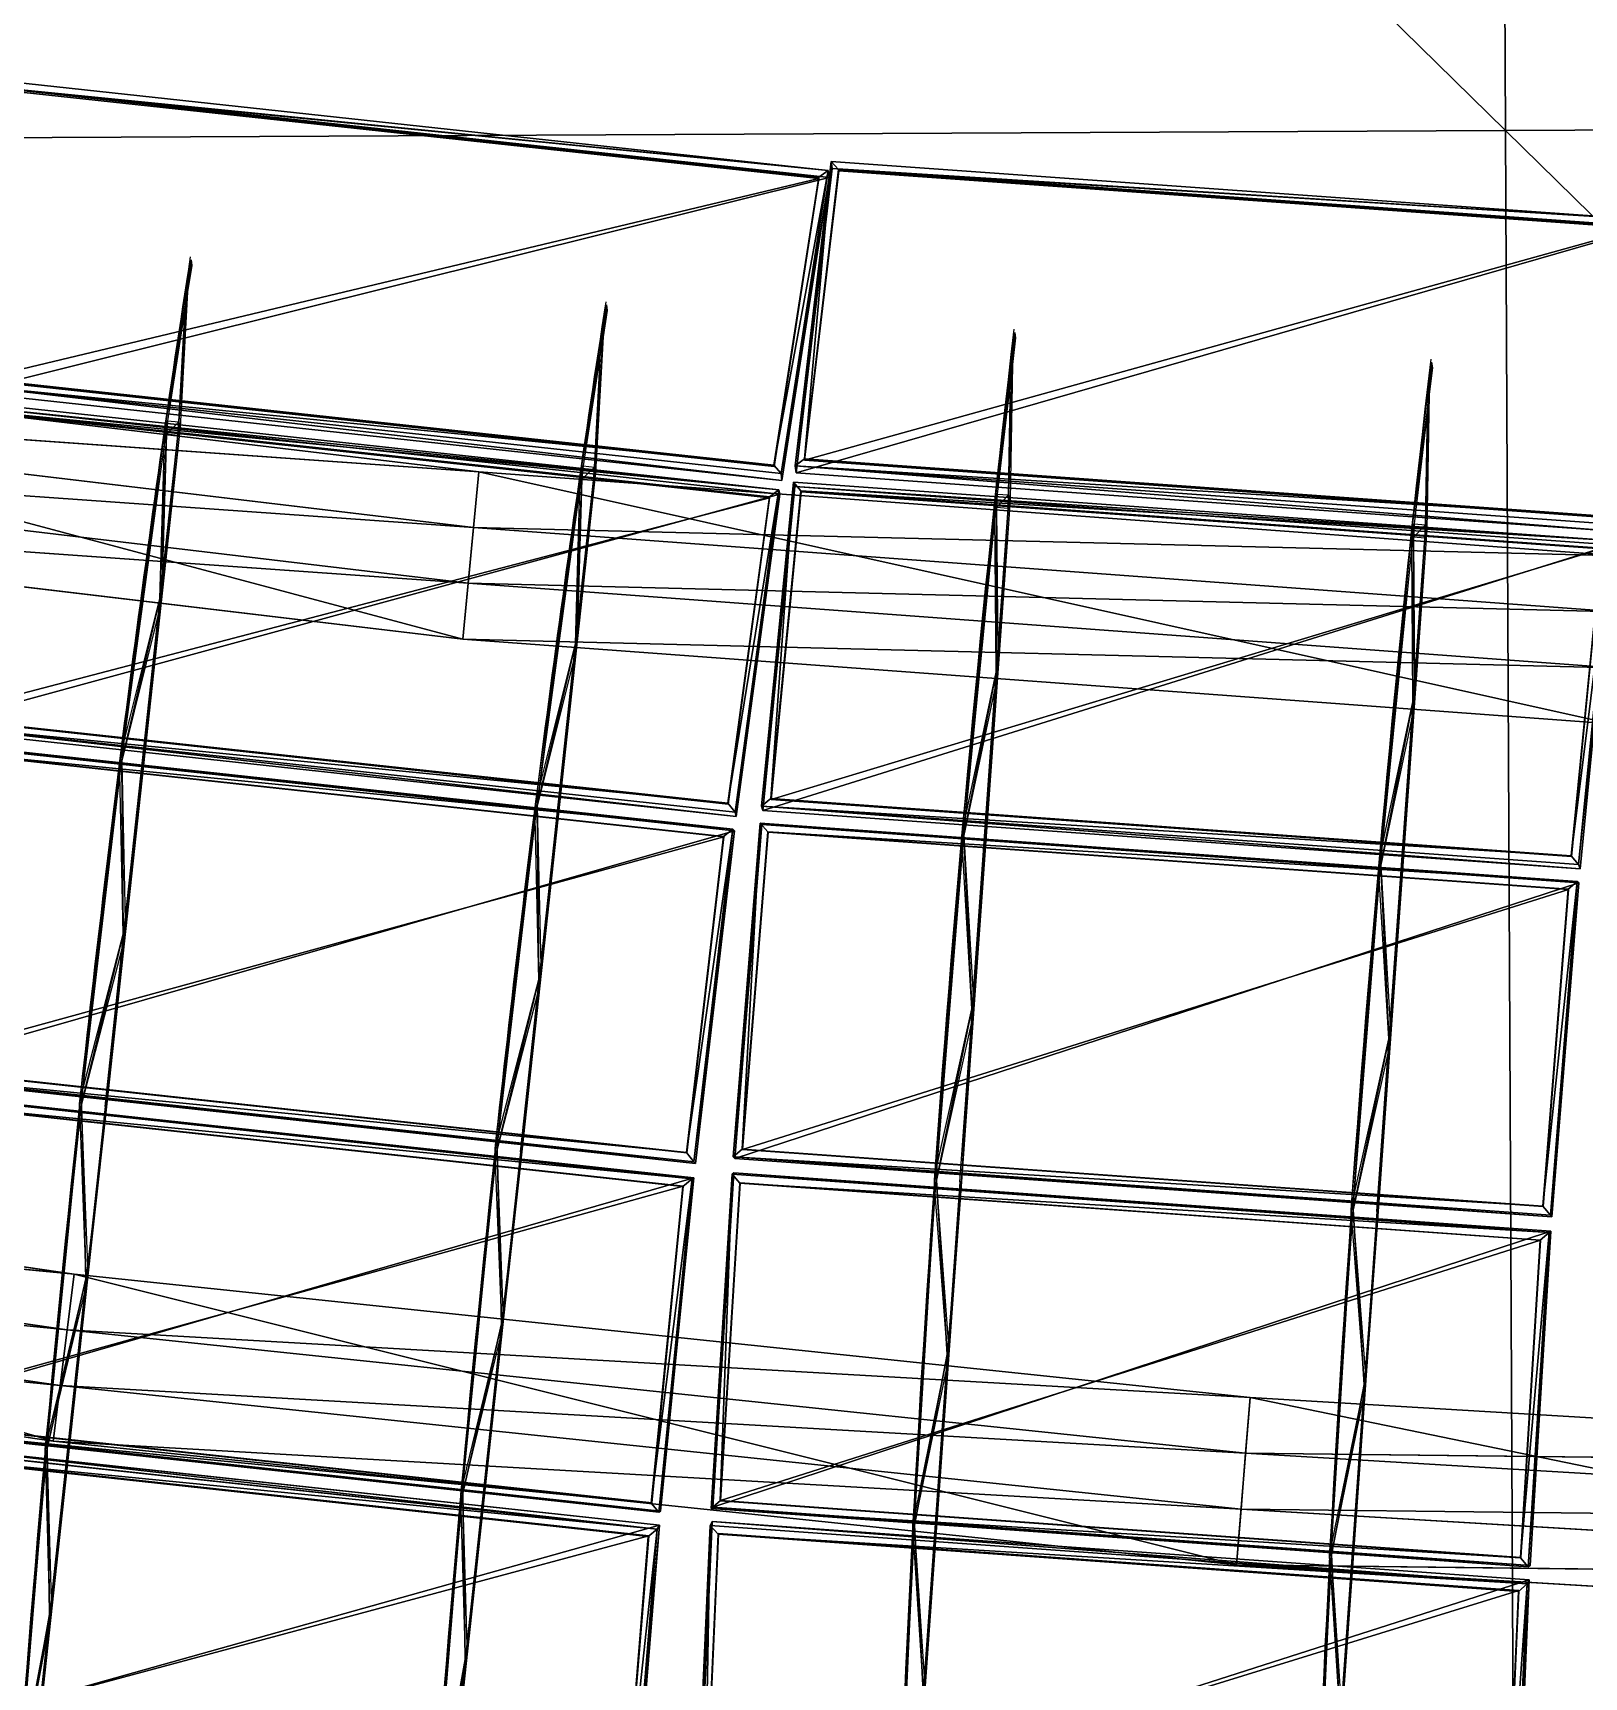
# Model space of a CAD drawing. Extents: x -372 to 678, y -263 to 741.
# Drawn here: x 139.957 to 144.572, y 20.966 to 25.858 of the extents above; entities that cross this region are included whole.
import ezdxf

# ---------------------------------------------------------------- set-up
doc = ezdxf.new("R2010")
doc.units = 0
doc.header["$LTSCALE"] = 0.0254
doc.layers.get('0').update_dxf_attribs({"linetype": 'CONTINUOUS'})
doc.layers.add('LOCATION_SNAPSHOT', color=144, linetype='CONTINUOUS')
doc.layers.add('LOCATION_TERRAIN', color=36, linetype='CONTINUOUS')

# ---------------------------------------------------------------- blocks, each defined once
blk = doc.blocks.new('LOCATION_SNAPSHOT')
at = {"color": 8}
mesh = blk.add_polyface(dxfattribs=at)
corners = [(-369.3084, -262.9446), (369.3059, 262.9472), (-371.8207, 259.3767), (371.8242, -259.3771)]
mesh.append_faces([[corners[k] for k in face] for face in [(0, 1, 2), (1, 0, 3)]], dxfattribs={"vtx0": -1, "color": 8})
blk = doc.blocks.new('LOCATION_TERRAIN')
at = {"color": 8}
mesh = blk.add_polyface(dxfattribs=at)
corners = [(156.8992, 25.6284, 5.8664), (156.8393, 38.0646, 5.3494), (144.2778, 38.0041, 5.0561)]
mesh.append_faces([[corners[k] for k in face] for face in [(0, 1, 2)]], dxfattribs={"color": 8})
mesh = blk.add_polyface(dxfattribs=at)
corners = [(144.3377, 25.5678, 5.3927), (144.2778, 38.0041, 5.0561), (131.7163, 37.9436, 4.7628)]
mesh.append_faces([[corners[k] for k in face] for face in [(0, 1, 2)]], dxfattribs={"color": 8})
mesh = blk.add_polyface(dxfattribs=at)
corners = [(156.8992, 25.6284, 5.8664), (144.2778, 38.0041, 5.0561), (144.3377, 25.5678, 5.3927)]
mesh.append_faces([[corners[k] for k in face] for face in [(0, 1, 2)]], dxfattribs={"color": 8})
mesh = blk.add_polyface(dxfattribs=at)
corners = [(144.3377, 25.5678, 5.3927), (131.7163, 37.9436, 4.7628), (131.7762, 25.5073, 4.919)]
mesh.append_faces([[corners[k] for k in face] for face in [(0, 1, 2)]], dxfattribs={"color": 8})
mesh = blk.add_polyface(dxfattribs=at)
corners = [(156.9592, 13.1921, 6.0203), (156.8992, 25.6284, 5.8664), (144.3377, 25.5678, 5.3927)]
mesh.append_faces([[corners[k] for k in face] for face in [(0, 1, 2)]], dxfattribs={"color": 8})
mesh = blk.add_polyface(dxfattribs=at)
corners = [(144.3976, 13.1316, 5.3296), (144.3377, 25.5678, 5.3927), (131.7762, 25.5073, 4.919)]
mesh.append_faces([[corners[k] for k in face] for face in [(0, 1, 2)]], dxfattribs={"color": 8})
mesh = blk.add_polyface(dxfattribs=at)
corners = [(156.9592, 13.1921, 6.0203), (144.3377, 25.5678, 5.3927), (144.3976, 13.1316, 5.3296)]
mesh.append_faces([[corners[k] for k in face] for face in [(0, 1, 2)]], dxfattribs={"color": 8})
mesh = blk.add_polyface(dxfattribs=at)
corners = [(144.3976, 13.1316, 5.3296), (131.7762, 25.5073, 4.919), (131.8361, 13.071, 4.6389)]
mesh.append_faces([[corners[k] for k in face] for face in [(0, 1, 2)]], dxfattribs={"color": 8})
blk = doc.blocks.new('GROUP_53')
at = {"color": 0}
for p, q in [((64.5668, 49.7143, -5.0616), (61.1502, 49.9697, -4.7085)), ((64.5184, 49.2165, -4.5616), (61.1502, 49.9697, -4.2085)), ((64.5668, 49.7143, -4.5616), (61.1502, 49.9697, -4.2085)), ((64.5184, 49.2165, -4.5616), (61.1502, 49.9697, -4.2085)), ((64.5668, 49.7143, -4.5616), (61.1502, 49.9697, -4.2085)), ((64.5668, 49.7143, -5.0616), (61.1502, 49.9697, -4.7085)), ((64.5668, 49.7143, -5.0616), (61.1419, 49.8032, -4.7085)), ((64.5507, 49.5483, -5.0616), (61.1419, 49.8032, -4.7085)), ((64.5668, 49.7143, -5.0616), (61.1419, 49.8032, -4.7085)), ((64.5507, 49.5483, -5.0616), (61.1419, 49.8032, -4.7085)), ((64.5507, 49.5483, -4.8116), (61.1419, 49.8032, -4.4585)), ((64.5507, 49.5483, -4.8116), (61.1419, 49.8032, -4.4585)), ((64.5184, 49.2165, -4.5616), (64.5668, 49.7143, -4.5616)), ((64.5184, 49.2165, -4.5616), (64.5668, 49.7143, -4.5616)), ((64.5668, 49.7143, -5.0616), (64.5507, 49.5483, -5.0616)), ((64.5668, 49.7143, -5.0616), (64.5507, 49.5483, -5.0616)), ((64.5668, 49.7143, -4.5616), (64.5668, 49.7143, -5.0616)), ((68.0373, 49.298, -5.4211), (64.5668, 49.7143, -5.0616)), ((67.9677, 48.8027, -4.9211), (64.5668, 49.7143, -4.5616)), ((68.0373, 49.298, -4.9211), (64.5668, 49.7143, -4.5616)), ((67.9677, 48.8027, -4.9211), (64.5668, 49.7143, -4.5616)), ((68.0373, 49.298, -4.9211), (64.5668, 49.7143, -4.5616)), ((68.0373, 49.298, -5.4211), (64.5668, 49.7143, -5.0616)), ((64.5668, 49.7143, -4.5616), (64.5668, 49.7143, -5.0616)), ((64.5507, 49.5483, -4.8116), (61.1335, 49.6367, -4.4585)), ((64.5345, 49.3824, -4.8116), (61.1335, 49.6367, -4.4585)), ((64.5507, 49.5483, -4.8116), (61.1335, 49.6367, -4.4585)), ((64.5345, 49.3824, -4.8116), (61.1335, 49.6367, -4.4585)), ((64.5345, 49.3824, -5.0616), (61.1335, 49.6367, -4.7085)), ((64.5345, 49.3824, -5.0616), (61.1335, 49.6367, -4.7085)), ((64.5507, 49.5483, -4.8116), (64.5345, 49.3824, -4.8116)), ((64.5507, 49.5483, -4.8116), (64.5345, 49.3824, -4.8116)), ((64.5507, 49.5483, -5.0616), (64.5507, 49.5483, -4.8116)), ((68.0373, 49.298, -5.4211), (64.5507, 49.5483, -5.0616)), ((68.0141, 49.1329, -5.4211), (64.5507, 49.5483, -5.0616)), ((68.0373, 49.298, -5.4211), (64.5507, 49.5483, -5.0616)), ((68.0141, 49.1329, -5.4211), (64.5507, 49.5483, -5.0616)), ((68.0141, 49.1329, -5.1711), (64.5507, 49.5483, -4.8116)), ((64.5507, 49.5483, -5.0616), (64.5507, 49.5483, -4.8116)), ((68.0141, 49.1329, -5.1711), (64.5507, 49.5483, -4.8116)), ((64.5345, 49.3824, -5.0616), (61.1252, 49.4702, -4.7085)), ((64.5184, 49.2165, -5.0616), (61.1252, 49.4702, -4.7085)), ((64.5345, 49.3824, -5.0616), (61.1252, 49.4702, -4.7085)), ((64.5184, 49.2165, -5.0616), (61.1252, 49.4702, -4.7085)), ((64.5184, 49.2165, -4.5616), (61.1252, 49.4702, -4.2085)), ((64.5184, 49.2165, -4.5616), (61.1252, 49.4702, -4.2085)), ((64.5345, 49.3824, -5.0616), (64.5184, 49.2165, -5.0616)), ((64.5345, 49.3824, -5.0616), (64.5184, 49.2165, -5.0616)), ((64.5345, 49.3824, -4.8116), (64.5345, 49.3824, -5.0616)), ((68.0141, 49.1329, -5.1711), (64.5345, 49.3824, -4.8116)), ((67.9909, 48.9678, -5.1711), (64.5345, 49.3824, -4.8116)), ((68.0141, 49.1329, -5.1711), (64.5345, 49.3824, -4.8116)), ((67.9909, 48.9678, -5.1711), (64.5345, 49.3824, -4.8116)), ((67.9909, 48.9678, -5.4211), (64.5345, 49.3824, -5.0616)), ((64.5345, 49.3824, -4.8116), (64.5345, 49.3824, -5.0616)), ((67.9909, 48.9678, -5.4211), (64.5345, 49.3824, -5.0616)), ((64.5184, 49.2165, -5.0616), (64.5184, 49.2165, -4.5616)), ((67.9909, 48.9678, -5.4211), (64.5184, 49.2165, -5.0616)), ((67.9677, 48.8027, -5.4211), (64.5184, 49.2165, -5.0616)), ((67.9909, 48.9678, -5.4211), (64.5184, 49.2165, -5.0616)), ((67.9677, 48.8027, -5.4211), (64.5184, 49.2165, -5.0616)), ((67.9677, 48.8027, -4.9211), (64.5184, 49.2165, -4.5616)), ((64.5184, 49.2165, -5.0616), (64.5184, 49.2165, -4.5616)), ((67.9677, 48.8027, -4.9211), (64.5184, 49.2165, -4.5616))]:
    blk.add_line(p, q, dxfattribs=at)
mesh = blk.add_polyface(dxfattribs=at)
corners = [(64.5184, 49.2165, -4.5616), (61.1502, 49.9697, -4.2085), (61.1252, 49.4702, -4.2085)]
mesh.append_faces([[corners[k] for k in face] for face in [(0, 1, 2)]], dxfattribs={"color": 0})
mesh = blk.add_polyface(dxfattribs=at)
corners = [(64.5668, 49.7143, -5.0616), (61.1419, 49.8032, -4.7085), (61.1502, 49.9697, -4.7085)]
mesh.append_faces([[corners[k] for k in face] for face in [(0, 1, 2)]], dxfattribs={"color": 0})
mesh = blk.add_polyface(dxfattribs=at)
corners = [(64.5668, 49.7143, -4.5616), (61.1502, 49.9697, -4.2085), (64.5184, 49.2165, -4.5616)]
mesh.append_faces([[corners[k] for k in face] for face in [(0, 1, 2)]], dxfattribs={"color": 0})
mesh = blk.add_polyface(dxfattribs=at)
corners = [(61.1502, 49.9697, -4.7085), (64.5668, 49.7143, -4.5616), (64.5668, 49.7143, -5.0616), (61.1502, 49.9697, -4.2085)]
mesh.append_faces([[corners[k] for k in face] for face in [(0, 1, 2), (1, 0, 3)]], dxfattribs={"vtx0": -1, "color": 0})
mesh = blk.add_polyface(dxfattribs=at)
corners = [(64.5507, 49.5483, -4.8116), (61.1335, 49.6367, -4.4585), (61.1419, 49.8032, -4.4585)]
mesh.append_faces([[corners[k] for k in face] for face in [(0, 1, 2)]], dxfattribs={"color": 0})
mesh = blk.add_polyface(dxfattribs=at)
corners = [(64.5668, 49.7143, -5.0616), (64.5507, 49.5483, -5.0616), (61.1419, 49.8032, -4.7085)]
mesh.append_faces([[corners[k] for k in face] for face in [(0, 1, 2)]], dxfattribs={"color": 0})
mesh = blk.add_polyface(dxfattribs=at)
corners = [(64.5507, 49.5483, -4.8116), (61.1419, 49.8032, -4.7085), (64.5507, 49.5483, -5.0616), (61.1419, 49.8032, -4.4585)]
mesh.append_faces([[corners[k] for k in face] for face in [(0, 1, 2), (1, 0, 3)]], dxfattribs={"vtx0": -1, "color": 0})
mesh = blk.add_polyface(dxfattribs=at)
corners = [(67.9677, 48.8027, -4.9211), (64.5668, 49.7143, -4.5616), (64.5184, 49.2165, -4.5616)]
mesh.append_faces([[corners[k] for k in face] for face in [(0, 1, 2)]], dxfattribs={"color": 0})
mesh = blk.add_polyface(dxfattribs=at)
corners = [(68.0373, 49.298, -5.4211), (64.5507, 49.5483, -5.0616), (64.5668, 49.7143, -5.0616)]
mesh.append_faces([[corners[k] for k in face] for face in [(0, 1, 2)]], dxfattribs={"color": 0})
mesh = blk.add_polyface(dxfattribs=at)
corners = [(68.0373, 49.298, -4.9211), (64.5668, 49.7143, -4.5616), (67.9677, 48.8027, -4.9211)]
mesh.append_faces([[corners[k] for k in face] for face in [(0, 1, 2)]], dxfattribs={"color": 0})
mesh = blk.add_polyface(dxfattribs=at)
corners = [(64.5668, 49.7143, -5.0616), (68.0373, 49.298, -4.9211), (68.0373, 49.298, -5.4211), (64.5668, 49.7143, -4.5616)]
mesh.append_faces([[corners[k] for k in face] for face in [(0, 1, 2), (1, 0, 3)]], dxfattribs={"vtx0": -1, "color": 0})
mesh = blk.add_polyface(dxfattribs=at)
corners = [(64.5345, 49.3824, -5.0616), (61.1252, 49.4702, -4.7085), (61.1335, 49.6367, -4.7085)]
mesh.append_faces([[corners[k] for k in face] for face in [(0, 1, 2)]], dxfattribs={"color": 0})
mesh = blk.add_polyface(dxfattribs=at)
corners = [(64.5507, 49.5483, -4.8116), (64.5345, 49.3824, -4.8116), (61.1335, 49.6367, -4.4585)]
mesh.append_faces([[corners[k] for k in face] for face in [(0, 1, 2)]], dxfattribs={"color": 0})
mesh = blk.add_polyface(dxfattribs=at)
corners = [(61.1335, 49.6367, -4.7085), (64.5345, 49.3824, -4.8116), (64.5345, 49.3824, -5.0616), (61.1335, 49.6367, -4.4585)]
mesh.append_faces([[corners[k] for k in face] for face in [(0, 1, 2), (1, 0, 3)]], dxfattribs={"vtx0": -1, "color": 0})
mesh = blk.add_polyface(dxfattribs=at)
corners = [(68.0141, 49.1329, -5.1711), (64.5345, 49.3824, -4.8116), (64.5507, 49.5483, -4.8116)]
mesh.append_faces([[corners[k] for k in face] for face in [(0, 1, 2)]], dxfattribs={"color": 0})
mesh = blk.add_polyface(dxfattribs=at)
corners = [(68.0373, 49.298, -5.4211), (68.0141, 49.1329, -5.4211), (64.5507, 49.5483, -5.0616)]
mesh.append_faces([[corners[k] for k in face] for face in [(0, 1, 2)]], dxfattribs={"color": 0})
mesh = blk.add_polyface(dxfattribs=at)
corners = [(68.0141, 49.1329, -5.1711), (64.5507, 49.5483, -5.0616), (68.0141, 49.1329, -5.4211), (64.5507, 49.5483, -4.8116)]
mesh.append_faces([[corners[k] for k in face] for face in [(0, 1, 2), (1, 0, 3)]], dxfattribs={"vtx0": -1, "color": 0})
mesh = blk.add_polyface(dxfattribs=at)
corners = [(64.5345, 49.3824, -5.0616), (64.5184, 49.2165, -5.0616), (61.1252, 49.4702, -4.7085)]
mesh.append_faces([[corners[k] for k in face] for face in [(0, 1, 2)]], dxfattribs={"color": 0})
mesh = blk.add_polyface(dxfattribs=at)
corners = [(64.5184, 49.2165, -4.5616), (61.1252, 49.4702, -4.7085), (64.5184, 49.2165, -5.0616), (61.1252, 49.4702, -4.2085)]
mesh.append_faces([[corners[k] for k in face] for face in [(0, 1, 2), (1, 0, 3)]], dxfattribs={"vtx0": -1, "color": 0})
mesh = blk.add_polyface(dxfattribs=at)
corners = [(67.9909, 48.9678, -5.4211), (64.5184, 49.2165, -5.0616), (64.5345, 49.3824, -5.0616)]
mesh.append_faces([[corners[k] for k in face] for face in [(0, 1, 2)]], dxfattribs={"color": 0})
mesh = blk.add_polyface(dxfattribs=at)
corners = [(68.0141, 49.1329, -5.1711), (67.9909, 48.9678, -5.1711), (64.5345, 49.3824, -4.8116)]
mesh.append_faces([[corners[k] for k in face] for face in [(0, 1, 2)]], dxfattribs={"color": 0})
mesh = blk.add_polyface(dxfattribs=at)
corners = [(64.5345, 49.3824, -5.0616), (67.9909, 48.9678, -5.1711), (67.9909, 48.9678, -5.4211), (64.5345, 49.3824, -4.8116)]
mesh.append_faces([[corners[k] for k in face] for face in [(0, 1, 2), (1, 0, 3)]], dxfattribs={"vtx0": -1, "color": 0})
mesh = blk.add_polyface(dxfattribs=at)
corners = [(67.9909, 48.9678, -5.4211), (67.9677, 48.8027, -5.4211), (64.5184, 49.2165, -5.0616)]
mesh.append_faces([[corners[k] for k in face] for face in [(0, 1, 2)]], dxfattribs={"color": 0})
mesh = blk.add_polyface(dxfattribs=at)
corners = [(67.9677, 48.8027, -4.9211), (64.5184, 49.2165, -5.0616), (67.9677, 48.8027, -5.4211), (64.5184, 49.2165, -4.5616)]
mesh.append_faces([[corners[k] for k in face] for face in [(0, 1, 2), (1, 0, 3)]], dxfattribs={"vtx0": -1, "color": 0})
blk = doc.blocks.new('GROUP217_1')
at = {"color": 9}
blk.add_blockref('GROUP_53', (0, 0), dxfattribs=at)
blk = doc.blocks.new('GROUP216_2')
at = {"color": 0}
blk.add_blockref('GROUP217_1', (0, 0), dxfattribs=at)
blk = doc.blocks.new('GROUP_54')
at = {"color": 0}
for p, q in [((65.9254, 50.5087, -5.0616), (62.4623, 50.7489, -4.7085)), ((65.8796, 50.0107, -4.5616), (62.4623, 50.7489, -4.2085)), ((65.9254, 50.5087, -4.5616), (62.4623, 50.7489, -4.2085)), ((65.8796, 50.0107, -4.5616), (62.4623, 50.7489, -4.2085)), ((65.9254, 50.5087, -4.5616), (62.4623, 50.7489, -4.2085)), ((65.9254, 50.5087, -5.0616), (62.4623, 50.7489, -4.7085)), ((65.9254, 50.5087, -5.0616), (62.4548, 50.5824, -4.7085)), ((65.9101, 50.3427, -5.0616), (62.4548, 50.5824, -4.7085)), ((65.9254, 50.5087, -5.0616), (62.4548, 50.5824, -4.7085)), ((65.9101, 50.3427, -5.0616), (62.4548, 50.5824, -4.7085)), ((65.9101, 50.3427, -4.8116), (62.4548, 50.5824, -4.4585)), ((65.9101, 50.3427, -4.8116), (62.4548, 50.5824, -4.4585)), ((65.8796, 50.0107, -4.5616), (65.9254, 50.5087, -4.5616)), ((65.8796, 50.0107, -4.5616), (65.9254, 50.5087, -4.5616)), ((65.9254, 50.5087, -5.0616), (65.9101, 50.3427, -5.0616)), ((65.9254, 50.5087, -5.0616), (65.9101, 50.3427, -5.0616)), ((65.9254, 50.5087, -4.5616), (65.9254, 50.5087, -5.0616)), ((69.4417, 50.1057, -5.4211), (65.9254, 50.5087, -5.0616)), ((69.3746, 49.6101, -4.9211), (65.9254, 50.5087, -4.5616)), ((69.4417, 50.1057, -4.9211), (65.9254, 50.5087, -4.5616)), ((69.3746, 49.6101, -4.9211), (65.9254, 50.5087, -4.5616)), ((69.4417, 50.1057, -4.9211), (65.9254, 50.5087, -4.5616)), ((69.4417, 50.1057, -5.4211), (65.9254, 50.5087, -5.0616)), ((65.9254, 50.5087, -4.5616), (65.9254, 50.5087, -5.0616)), ((65.8949, 50.1767, -5.0616), (62.4474, 50.4158, -4.7085)), ((65.9101, 50.3427, -4.8116), (62.4474, 50.4158, -4.4585)), ((65.8949, 50.1767, -4.8116), (62.4474, 50.4158, -4.4585)), ((65.9101, 50.3427, -4.8116), (62.4474, 50.4158, -4.4585)), ((65.8949, 50.1767, -4.8116), (62.4474, 50.4158, -4.4585)), ((65.8949, 50.1767, -5.0616), (62.4474, 50.4158, -4.7085)), ((65.9101, 50.3427, -4.8116), (65.8949, 50.1767, -4.8116)), ((65.9101, 50.3427, -4.8116), (65.8949, 50.1767, -4.8116)), ((65.9101, 50.3427, -5.0616), (65.9101, 50.3427, -4.8116)), ((69.4417, 50.1057, -5.4211), (65.9101, 50.3427, -5.0616)), ((69.4193, 49.9405, -5.4211), (65.9101, 50.3427, -5.0616)), ((69.4417, 50.1057, -5.4211), (65.9101, 50.3427, -5.0616)), ((69.4193, 49.9405, -5.4211), (65.9101, 50.3427, -5.0616)), ((69.4193, 49.9405, -5.1711), (65.9101, 50.3427, -4.8116)), ((65.9101, 50.3427, -5.0616), (65.9101, 50.3427, -4.8116)), ((69.4193, 49.9405, -5.1711), (65.9101, 50.3427, -4.8116)), ((65.8949, 50.1767, -5.0616), (62.4399, 50.2493, -4.7085)), ((65.8796, 50.0107, -5.0616), (62.4399, 50.2493, -4.7085)), ((65.8949, 50.1767, -5.0616), (62.4399, 50.2493, -4.7085)), ((65.8796, 50.0107, -5.0616), (62.4399, 50.2493, -4.7085)), ((65.8796, 50.0107, -4.5616), (62.4399, 50.2493, -4.2085)), ((65.8796, 50.0107, -4.5616), (62.4399, 50.2493, -4.2085)), ((65.8949, 50.1767, -5.0616), (65.8796, 50.0107, -5.0616)), ((65.8949, 50.1767, -5.0616), (65.8796, 50.0107, -5.0616)), ((65.8949, 50.1767, -4.8116), (65.8949, 50.1767, -5.0616)), ((69.4193, 49.9405, -5.1711), (65.8949, 50.1767, -4.8116)), ((69.397, 49.7753, -5.1711), (65.8949, 50.1767, -4.8116)), ((69.4193, 49.9405, -5.1711), (65.8949, 50.1767, -4.8116)), ((69.397, 49.7753, -5.1711), (65.8949, 50.1767, -4.8116)), ((69.397, 49.7753, -5.4211), (65.8949, 50.1767, -5.0616)), ((65.8949, 50.1767, -4.8116), (65.8949, 50.1767, -5.0616)), ((69.397, 49.7753, -5.4211), (65.8949, 50.1767, -5.0616)), ((69.3746, 49.6101, -4.9211), (69.4417, 50.1057, -4.9211)), ((69.3746, 49.6101, -4.9211), (69.4417, 50.1057, -4.9211)), ((69.4417, 50.1057, -5.4211), (69.4193, 49.9405, -5.4211)), ((69.4417, 50.1057, -5.4211), (69.4193, 49.9405, -5.4211)), ((69.4417, 50.1057, -4.9211), (69.4417, 50.1057, -5.4211)), ((73.0119, 49.5487, -5.786), (69.4417, 50.1057, -5.4211)), ((72.9258, 49.0561, -5.286), (69.4417, 50.1057, -4.9211)), ((73.0119, 49.5487, -5.286), (69.4417, 50.1057, -4.9211)), ((72.9258, 49.0561, -5.286), (69.4417, 50.1057, -4.9211)), ((73.0119, 49.5487, -5.286), (69.4417, 50.1057, -4.9211)), ((73.0119, 49.5487, -5.786), (69.4417, 50.1057, -5.4211)), ((69.4417, 50.1057, -4.9211), (69.4417, 50.1057, -5.4211)), ((65.8796, 50.0107, -5.0616), (65.8796, 50.0107, -4.5616)), ((69.397, 49.7753, -5.4211), (65.8796, 50.0107, -5.0616)), ((69.3746, 49.6101, -5.4211), (65.8796, 50.0107, -5.0616)), ((69.397, 49.7753, -5.4211), (65.8796, 50.0107, -5.0616)), ((69.3746, 49.6101, -5.4211), (65.8796, 50.0107, -5.0616)), ((69.3746, 49.6101, -4.9211), (65.8796, 50.0107, -4.5616)), ((65.8796, 50.0107, -5.0616), (65.8796, 50.0107, -4.5616)), ((69.3746, 49.6101, -4.9211), (65.8796, 50.0107, -4.5616)), ((69.4193, 49.9405, -5.1711), (69.397, 49.7753, -5.1711)), ((69.4193, 49.9405, -5.1711), (69.397, 49.7753, -5.1711)), ((69.4193, 49.9405, -5.4211), (69.4193, 49.9405, -5.1711)), ((73.0119, 49.5487, -5.786), (69.4193, 49.9405, -5.4211)), ((72.9832, 49.3845, -5.786), (69.4193, 49.9405, -5.4211)), ((73.0119, 49.5487, -5.786), (69.4193, 49.9405, -5.4211)), ((72.9832, 49.3845, -5.786), (69.4193, 49.9405, -5.4211)), ((72.9832, 49.3845, -5.536), (69.4193, 49.9405, -5.1711)), ((69.4193, 49.9405, -5.4211), (69.4193, 49.9405, -5.1711)), ((72.9832, 49.3845, -5.536), (69.4193, 49.9405, -5.1711)), ((69.397, 49.7753, -5.4211), (69.3746, 49.6101, -5.4211)), ((69.397, 49.7753, -5.4211), (69.3746, 49.6101, -5.4211)), ((69.397, 49.7753, -5.1711), (69.397, 49.7753, -5.4211)), ((72.9832, 49.3845, -5.536), (69.397, 49.7753, -5.1711)), ((72.9545, 49.2203, -5.536), (69.397, 49.7753, -5.1711)), ((72.9832, 49.3845, -5.536), (69.397, 49.7753, -5.1711)), ((72.9545, 49.2203, -5.536), (69.397, 49.7753, -5.1711)), ((72.9545, 49.2203, -5.786), (69.397, 49.7753, -5.4211)), ((69.397, 49.7753, -5.1711), (69.397, 49.7753, -5.4211)), ((72.9545, 49.2203, -5.786), (69.397, 49.7753, -5.4211)), ((69.3746, 49.6101, -5.4211), (69.3746, 49.6101, -4.9211)), ((72.9545, 49.2203, -5.786), (69.3746, 49.6101, -5.4211)), ((72.9258, 49.0561, -5.786), (69.3746, 49.6101, -5.4211)), ((72.9545, 49.2203, -5.786), (69.3746, 49.6101, -5.4211)), ((72.9258, 49.0561, -5.786), (69.3746, 49.6101, -5.4211)), ((72.9258, 49.0561, -5.286), (69.3746, 49.6101, -4.9211)), ((69.3746, 49.6101, -5.4211), (69.3746, 49.6101, -4.9211)), ((72.9258, 49.0561, -5.286), (69.3746, 49.6101, -4.9211))]:
    blk.add_line(p, q, dxfattribs=at)
mesh = blk.add_polyface(dxfattribs=at)
corners = [(65.8796, 50.0107, -4.5616), (62.4623, 50.7489, -4.2085), (62.4399, 50.2493, -4.2085)]
mesh.append_faces([[corners[k] for k in face] for face in [(0, 1, 2)]], dxfattribs={"color": 0})
mesh = blk.add_polyface(dxfattribs=at)
corners = [(65.9254, 50.5087, -5.0616), (62.4548, 50.5824, -4.7085), (62.4623, 50.7489, -4.7085)]
mesh.append_faces([[corners[k] for k in face] for face in [(0, 1, 2)]], dxfattribs={"color": 0})
mesh = blk.add_polyface(dxfattribs=at)
corners = [(65.9254, 50.5087, -4.5616), (62.4623, 50.7489, -4.2085), (65.8796, 50.0107, -4.5616)]
mesh.append_faces([[corners[k] for k in face] for face in [(0, 1, 2)]], dxfattribs={"color": 0})
mesh = blk.add_polyface(dxfattribs=at)
corners = [(62.4623, 50.7489, -4.7085), (65.9254, 50.5087, -4.5616), (65.9254, 50.5087, -5.0616), (62.4623, 50.7489, -4.2085)]
mesh.append_faces([[corners[k] for k in face] for face in [(0, 1, 2), (1, 0, 3)]], dxfattribs={"vtx0": -1, "color": 0})
mesh = blk.add_polyface(dxfattribs=at)
corners = [(65.9101, 50.3427, -4.8116), (62.4474, 50.4158, -4.4585), (62.4548, 50.5824, -4.4585)]
mesh.append_faces([[corners[k] for k in face] for face in [(0, 1, 2)]], dxfattribs={"color": 0})
mesh = blk.add_polyface(dxfattribs=at)
corners = [(65.9254, 50.5087, -5.0616), (65.9101, 50.3427, -5.0616), (62.4548, 50.5824, -4.7085)]
mesh.append_faces([[corners[k] for k in face] for face in [(0, 1, 2)]], dxfattribs={"color": 0})
mesh = blk.add_polyface(dxfattribs=at)
corners = [(65.9101, 50.3427, -4.8116), (62.4548, 50.5824, -4.7085), (65.9101, 50.3427, -5.0616), (62.4548, 50.5824, -4.4585)]
mesh.append_faces([[corners[k] for k in face] for face in [(0, 1, 2), (1, 0, 3)]], dxfattribs={"vtx0": -1, "color": 0})
mesh = blk.add_polyface(dxfattribs=at)
corners = [(69.3746, 49.6101, -4.9211), (65.9254, 50.5087, -4.5616), (65.8796, 50.0107, -4.5616)]
mesh.append_faces([[corners[k] for k in face] for face in [(0, 1, 2)]], dxfattribs={"color": 0})
mesh = blk.add_polyface(dxfattribs=at)
corners = [(69.4417, 50.1057, -5.4211), (65.9101, 50.3427, -5.0616), (65.9254, 50.5087, -5.0616)]
mesh.append_faces([[corners[k] for k in face] for face in [(0, 1, 2)]], dxfattribs={"color": 0})
mesh = blk.add_polyface(dxfattribs=at)
corners = [(69.4417, 50.1057, -4.9211), (65.9254, 50.5087, -4.5616), (69.3746, 49.6101, -4.9211)]
mesh.append_faces([[corners[k] for k in face] for face in [(0, 1, 2)]], dxfattribs={"color": 0})
mesh = blk.add_polyface(dxfattribs=at)
corners = [(65.9254, 50.5087, -5.0616), (69.4417, 50.1057, -4.9211), (69.4417, 50.1057, -5.4211), (65.9254, 50.5087, -4.5616)]
mesh.append_faces([[corners[k] for k in face] for face in [(0, 1, 2), (1, 0, 3)]], dxfattribs={"vtx0": -1, "color": 0})
mesh = blk.add_polyface(dxfattribs=at)
corners = [(62.4474, 50.4158, -4.7085), (62.4399, 50.2493, -4.7085), (59.0549, 50.3174, -4.3626), (65.8949, 50.1767, -5.0616)]
mesh.append_faces([[corners[k] for k in face] for face in [(0, 1, 2), (1, 0, 3)]], dxfattribs={"vtx0": -1, "color": 0})
mesh = blk.add_polyface(dxfattribs=at)
corners = [(65.9101, 50.3427, -4.8116), (65.8949, 50.1767, -4.8116), (62.4474, 50.4158, -4.4585)]
mesh.append_faces([[corners[k] for k in face] for face in [(0, 1, 2)]], dxfattribs={"color": 0})
mesh = blk.add_polyface(dxfattribs=at)
corners = [(62.4474, 50.4158, -4.7085), (65.8949, 50.1767, -4.8116), (65.8949, 50.1767, -5.0616), (62.4474, 50.4158, -4.4585)]
mesh.append_faces([[corners[k] for k in face] for face in [(0, 1, 2), (1, 0, 3)]], dxfattribs={"vtx0": -1, "color": 0})
mesh = blk.add_polyface(dxfattribs=at)
corners = [(69.4193, 49.9405, -5.1711), (65.8949, 50.1767, -4.8116), (65.9101, 50.3427, -4.8116)]
mesh.append_faces([[corners[k] for k in face] for face in [(0, 1, 2)]], dxfattribs={"color": 0})
mesh = blk.add_polyface(dxfattribs=at)
corners = [(69.4417, 50.1057, -5.4211), (69.4193, 49.9405, -5.4211), (65.9101, 50.3427, -5.0616)]
mesh.append_faces([[corners[k] for k in face] for face in [(0, 1, 2)]], dxfattribs={"color": 0})
mesh = blk.add_polyface(dxfattribs=at)
corners = [(69.4193, 49.9405, -5.1711), (65.9101, 50.3427, -5.0616), (69.4193, 49.9405, -5.4211), (65.9101, 50.3427, -4.8116)]
mesh.append_faces([[corners[k] for k in face] for face in [(0, 1, 2), (1, 0, 3)]], dxfattribs={"vtx0": -1, "color": 0})
mesh = blk.add_polyface(dxfattribs=at)
corners = [(65.8949, 50.1767, -5.0616), (65.8796, 50.0107, -5.0616), (62.4399, 50.2493, -4.7085)]
mesh.append_faces([[corners[k] for k in face] for face in [(0, 1, 2)]], dxfattribs={"color": 0})
mesh = blk.add_polyface(dxfattribs=at)
corners = [(65.8796, 50.0107, -4.5616), (62.4399, 50.2493, -4.7085), (65.8796, 50.0107, -5.0616), (62.4399, 50.2493, -4.2085)]
mesh.append_faces([[corners[k] for k in face] for face in [(0, 1, 2), (1, 0, 3)]], dxfattribs={"vtx0": -1, "color": 0})
mesh = blk.add_polyface(dxfattribs=at)
corners = [(69.397, 49.7753, -5.4211), (65.8796, 50.0107, -5.0616), (65.8949, 50.1767, -5.0616)]
mesh.append_faces([[corners[k] for k in face] for face in [(0, 1, 2)]], dxfattribs={"color": 0})
mesh = blk.add_polyface(dxfattribs=at)
corners = [(69.4193, 49.9405, -5.1711), (69.397, 49.7753, -5.1711), (65.8949, 50.1767, -4.8116)]
mesh.append_faces([[corners[k] for k in face] for face in [(0, 1, 2)]], dxfattribs={"color": 0})
mesh = blk.add_polyface(dxfattribs=at)
corners = [(65.8949, 50.1767, -5.0616), (69.397, 49.7753, -5.1711), (69.397, 49.7753, -5.4211), (65.8949, 50.1767, -4.8116)]
mesh.append_faces([[corners[k] for k in face] for face in [(0, 1, 2), (1, 0, 3)]], dxfattribs={"vtx0": -1, "color": 0})
mesh = blk.add_polyface(dxfattribs=at)
corners = [(72.9258, 49.0561, -5.286), (69.4417, 50.1057, -4.9211), (69.3746, 49.6101, -4.9211)]
mesh.append_faces([[corners[k] for k in face] for face in [(0, 1, 2)]], dxfattribs={"color": 0})
mesh = blk.add_polyface(dxfattribs=at)
corners = [(73.0119, 49.5487, -5.786), (69.4193, 49.9405, -5.4211), (69.4417, 50.1057, -5.4211)]
mesh.append_faces([[corners[k] for k in face] for face in [(0, 1, 2)]], dxfattribs={"color": 0})
mesh = blk.add_polyface(dxfattribs=at)
corners = [(73.0119, 49.5487, -5.286), (69.4417, 50.1057, -4.9211), (72.9258, 49.0561, -5.286)]
mesh.append_faces([[corners[k] for k in face] for face in [(0, 1, 2)]], dxfattribs={"color": 0})
mesh = blk.add_polyface(dxfattribs=at)
corners = [(69.4417, 50.1057, -5.4211), (73.0119, 49.5487, -5.286), (73.0119, 49.5487, -5.786), (69.4417, 50.1057, -4.9211)]
mesh.append_faces([[corners[k] for k in face] for face in [(0, 1, 2), (1, 0, 3)]], dxfattribs={"vtx0": -1, "color": 0})
mesh = blk.add_polyface(dxfattribs=at)
corners = [(69.397, 49.7753, -5.4211), (69.3746, 49.6101, -5.4211), (65.8796, 50.0107, -5.0616)]
mesh.append_faces([[corners[k] for k in face] for face in [(0, 1, 2)]], dxfattribs={"color": 0})
mesh = blk.add_polyface(dxfattribs=at)
corners = [(69.3746, 49.6101, -4.9211), (65.8796, 50.0107, -5.0616), (69.3746, 49.6101, -5.4211), (65.8796, 50.0107, -4.5616)]
mesh.append_faces([[corners[k] for k in face] for face in [(0, 1, 2), (1, 0, 3)]], dxfattribs={"vtx0": -1, "color": 0})
mesh = blk.add_polyface(dxfattribs=at)
corners = [(72.9832, 49.3845, -5.536), (69.397, 49.7753, -5.1711), (69.4193, 49.9405, -5.1711)]
mesh.append_faces([[corners[k] for k in face] for face in [(0, 1, 2)]], dxfattribs={"color": 0})
mesh = blk.add_polyface(dxfattribs=at)
corners = [(73.0119, 49.5487, -5.786), (72.9832, 49.3845, -5.786), (69.4193, 49.9405, -5.4211)]
mesh.append_faces([[corners[k] for k in face] for face in [(0, 1, 2)]], dxfattribs={"color": 0})
mesh = blk.add_polyface(dxfattribs=at)
corners = [(72.9832, 49.3845, -5.536), (69.4193, 49.9405, -5.4211), (72.9832, 49.3845, -5.786), (69.4193, 49.9405, -5.1711)]
mesh.append_faces([[corners[k] for k in face] for face in [(0, 1, 2), (1, 0, 3)]], dxfattribs={"vtx0": -1, "color": 0})
mesh = blk.add_polyface(dxfattribs=at)
corners = [(72.9545, 49.2203, -5.786), (69.3746, 49.6101, -5.4211), (69.397, 49.7753, -5.4211)]
mesh.append_faces([[corners[k] for k in face] for face in [(0, 1, 2)]], dxfattribs={"color": 0})
mesh = blk.add_polyface(dxfattribs=at)
corners = [(72.9832, 49.3845, -5.536), (72.9545, 49.2203, -5.536), (69.397, 49.7753, -5.1711)]
mesh.append_faces([[corners[k] for k in face] for face in [(0, 1, 2)]], dxfattribs={"color": 0})
mesh = blk.add_polyface(dxfattribs=at)
corners = [(69.397, 49.7753, -5.4211), (72.9545, 49.2203, -5.536), (72.9545, 49.2203, -5.786), (69.397, 49.7753, -5.1711)]
mesh.append_faces([[corners[k] for k in face] for face in [(0, 1, 2), (1, 0, 3)]], dxfattribs={"vtx0": -1, "color": 0})
mesh = blk.add_polyface(dxfattribs=at)
corners = [(72.9545, 49.2203, -5.786), (72.9258, 49.0561, -5.786), (69.3746, 49.6101, -5.4211)]
mesh.append_faces([[corners[k] for k in face] for face in [(0, 1, 2)]], dxfattribs={"color": 0})
mesh = blk.add_polyface(dxfattribs=at)
corners = [(72.9258, 49.0561, -5.286), (69.3746, 49.6101, -5.4211), (72.9258, 49.0561, -5.786), (69.3746, 49.6101, -4.9211)]
mesh.append_faces([[corners[k] for k in face] for face in [(0, 1, 2), (1, 0, 3)]], dxfattribs={"vtx0": -1, "color": 0})
blk = doc.blocks.new('GROUP218_1')
at = {"color": 9}
blk.add_blockref('GROUP_54', (0, 0), dxfattribs=at)
blk = doc.blocks.new('GROUP217_2')
at = {"color": 0}
blk.add_blockref('GROUP218_1', (0, 0), dxfattribs=at)
blk = doc.blocks.new('SOLAR_PANEL_1')
at = {"color": 0}
for p, q in [((0, 0.025), (0, 2.475)), ((0, 2.475), (1, 2.475)), ((0, 2.475), (1, 2.475)), ((0, 2.475), (0, 2.475, 0.05)), ((0, 2.475, 0.05), (1, 2.475, 0.05)), ((0, 0.025), (0, 2.475)), ((0, 0.025, 0.05), (0, 2.475, 0.05)), ((0, 2.475), (0, 2.475, 0.05)), ((0, 2.475, 0.05), (1, 2.475, 0.05)), ((0, 0.025, 0.05), (0, 2.475, 0.05)), ((0.975, 2.45, 0.05), (0.025, 2.45, 0.05)), ((0.025, 2.45, 0.05), (0.025, 0.05, 0.05)), ((0.975, 2.45, 0.05), (0.025, 2.45, 0.05)), ((0.025, 2.45, 0.05), (0.025, 2.45, 0.04)), ((0.975, 2.45, 0.04), (0.025, 2.45, 0.04)), ((0.025, 2.45, 0.05), (0.025, 0.05, 0.05)), ((0.025, 2.45, 0.04), (0.025, 0.05, 0.04)), ((0.025, 2.45, 0.05), (0.025, 2.45, 0.04)), ((0.025, 2.45, 0.04), (0.025, 0.05, 0.04)), ((0.975, 2.45, 0.04), (0.025, 2.45, 0.04)), ((0.975, 0.05, 0.05), (0.975, 2.45, 0.05)), ((0.975, 2.45, 0.05), (0.975, 2.45, 0.04)), ((0.975, 0.05, 0.05), (0.975, 2.45, 0.05)), ((0.975, 2.45, 0.05), (0.975, 2.45, 0.04)), ((0.975, 0.05, 0.04), (0.975, 2.45, 0.04)), ((0.975, 0.05, 0.04), (0.975, 2.45, 0.04)), ((1, 2.475), (1, 0.025)), ((1, 2.475), (1, 0.025)), ((1, 2.475), (1, 2.475, 0.05)), ((1, 2.475, 0.05), (1, 0.025, 0.05)), ((1, 2.475), (1, 2.475, 0.05)), ((1, 2.475, 0.05), (1, 0.025, 0.05)), ((0.025, 0.05, 0.05), (0.975, 0.05, 0.05)), ((0.025, 0.05, 0.05), (0.025, 0.05, 0.04)), ((0.025, 0.05, 0.05), (0.975, 0.05, 0.05)), ((0.025, 0.05, 0.04), (0.975, 0.05, 0.04)), ((0.025, 0.05, 0.05), (0.025, 0.05, 0.04)), ((0.025, 0.05, 0.04), (0.975, 0.05, 0.04)), ((0.975, 0.05, 0.05), (0.975, 0.05, 0.04)), ((0.975, 0.05, 0.05), (0.975, 0.05, 0.04)), ((1, 0.025), (0, 0.025)), ((0, 0.025), (0, 0.025, 0.05)), ((1, 0.025), (0, 0.025)), ((1, 0.025, 0.05), (0, 0.025, 0.05)), ((0, 0.025), (0, 0.025, 0.05)), ((1, 0.025, 0.05), (0, 0.025, 0.05)), ((1, 0.025), (1, 0.025, 0.05)), ((1, 0.025), (1, 0.025, 0.05))]:
    blk.add_line(p, q, dxfattribs=at)
mesh = blk.add_polyface(dxfattribs=at)
corners = [(0, 2.475), (1, 0.025), (0, 0.025), (1, 2.475)]
mesh.append_faces([[corners[k] for k in face] for face in [(0, 1, 2), (1, 0, 3)]], dxfattribs={"vtx0": -1, "color": 0})
mesh = blk.add_polyface(dxfattribs=at)
corners = [(0, 2.475, 0.05), (1, 2.475), (0, 2.475), (1, 2.475, 0.05)]
mesh.append_faces([[corners[k] for k in face] for face in [(0, 1, 2), (1, 0, 3)]], dxfattribs={"vtx0": -1, "color": 0})
mesh = blk.add_polyface(dxfattribs=at)
corners = [(0, 2.475, 0.05), (0, 0.025), (0, 0.025, 0.05), (0, 2.475)]
mesh.append_faces([[corners[k] for k in face] for face in [(0, 1, 2), (1, 0, 3)]], dxfattribs={"vtx0": -1, "color": 0})
mesh = blk.add_polyface(dxfattribs=at)
corners = [(0, 0.025, 0.05), (0.025, 0.05, 0.05), (0, 2.475, 0.05), (1, 0.025, 0.05), (0.975, 0.05, 0.05), (0.975, 2.45, 0.05), (0.025, 2.45, 0.05), (1, 2.475, 0.05)]
mesh.append_faces([[corners[k] for k in face] for face in [(0, 1, 2), (1, 3, 4), (4, 3, 5), (2, 6, 7), (6, 2, 1), (7, 5, 3)]], dxfattribs={"vtx0": -1, "vtx1": -1, "color": 0})
mesh.append_faces([[corners[k] for k in face] for face in [(1, 0, 3), (7, 6, 5)]], dxfattribs={"vtx0": -1, "vtx2": -1, "color": 0})
mesh = blk.add_polyface(dxfattribs=at)
corners = [(0.975, 2.45, 0.05), (0.025, 2.45, 0.04), (0.975, 2.45, 0.04), (0.025, 2.45, 0.05)]
mesh.append_faces([[corners[k] for k in face] for face in [(0, 1, 2), (1, 0, 3)]], dxfattribs={"vtx0": -1, "color": 0})
mesh = blk.add_polyface(dxfattribs=at)
corners = [(0.025, 2.45, 0.04), (0.025, 0.05, 0.05), (0.025, 0.05, 0.04), (0.025, 2.45, 0.05)]
mesh.append_faces([[corners[k] for k in face] for face in [(0, 1, 2), (1, 0, 3)]], dxfattribs={"vtx0": -1, "color": 0})
at = {"color": 153}
mesh = blk.add_polyface(dxfattribs=at)
corners = [(0.975, 0.05, 0.04), (0.025, 2.45, 0.04), (0.025, 0.05, 0.04), (0.975, 2.45, 0.04)]
mesh.append_faces([[corners[k] for k in face] for face in [(0, 1, 2), (1, 0, 3)]], dxfattribs={"vtx0": -1, "color": 153})
at = {"color": 0}
mesh = blk.add_polyface(dxfattribs=at)
corners = [(0.975, 2.45, 0.05), (0.975, 0.05, 0.04), (0.975, 0.05, 0.05), (0.975, 2.45, 0.04)]
mesh.append_faces([[corners[k] for k in face] for face in [(0, 1, 2), (1, 0, 3)]], dxfattribs={"vtx0": -1, "color": 0})
mesh = blk.add_polyface(dxfattribs=at)
corners = [(1, 2.475), (1, 0.025, 0.05), (1, 0.025), (1, 2.475, 0.05)]
mesh.append_faces([[corners[k] for k in face] for face in [(0, 1, 2), (1, 0, 3)]], dxfattribs={"vtx0": -1, "color": 0})
mesh = blk.add_polyface(dxfattribs=at)
corners = [(0.025, 0.05, 0.04), (0.975, 0.05, 0.05), (0.975, 0.05, 0.04), (0.025, 0.05, 0.05)]
mesh.append_faces([[corners[k] for k in face] for face in [(0, 1, 2), (1, 0, 3)]], dxfattribs={"vtx0": -1, "color": 0})
mesh = blk.add_polyface(dxfattribs=at)
corners = [(1, 0.025), (0, 0.025, 0.05), (0, 0.025), (1, 0.025, 0.05)]
mesh.append_faces([[corners[k] for k in face] for face in [(0, 1, 2), (1, 0, 3)]], dxfattribs={"vtx0": -1, "color": 0})
blk = doc.blocks.new('SOLAR_PANEL_STRUCTURE')
at = {"color": 0}
for p, q in [((5.0137, 0, -0.0089), (2.9803, 0, -0.0089)), ((2.9803, 0, 0.0311), (3.4565, 0, 0.0311)), ((3.4565, 0, 0.0311), (2.9803, 0, 0.716)), ((3.021, 0, 0.7275), (3.4958, 0, 0.0447)), ((3.4958, 0, 0.0447), (3.9705, 0, 0.6472)), ((4.0088, 0, 0.6311), (3.536, 0, 0.0311)), ((3.536, 0, 0.0311), (4.4568, 0, 0.0311)), ((4.4568, 0, 0.0311), (4.0088, 0, 0.6311)), ((4.0593, 0, 0.6304), (4.5005, 0, 0.0393)), ((4.5005, 0, 0.0393), (4.9642, 0, 0.3962)), ((4.5554, 0, 0.0311), (4.9889, 0, 0.0311)), ((4.9889, 0, 0.3647), (4.5554, 0, 0.0311)), ((4.9889, 0, 0.0311), (4.9889, 0, 0.3647)), ((5.4167, 0, 0.2003), (5.0137, 0, -0.0089)), ((5.0289, 0, 0.3744), (5.0289, 0, 0.044)), ((5.0289, 0, 0.044), (5.3701, 0, 0.2212)), ((5.4963, 0, 0.1646), (5.5126, 0, 0.2011))]:
    blk.add_line(p, q, dxfattribs=at)
at = {"color": 0, "extrusion": (4.81162e-16, 1, -7.04887e-16)}
blk.add_arc((-2.9803, -5.3738), 6.1449, 90, 114.4293, dxfattribs=at)
at = {"color": 0}
mesh = blk.add_polyface(dxfattribs=at)
corners = [(4.4568, 0, 0.0311), (4.5554, 0, 0.0311), (3.536, 0, 0.0311), (4.5005, 0, 0.0393), (4.9889, 0, 0.3647), (4.9642, 0, 0.3962), (5.0289, 0, 0.3744), (4.0088, 0, 0.6311), (4.0593, 0, 0.6304), (3.4958, 0, 0.0447), (3.9705, 0, 0.6472), (3.4565, 0, 0.0311), (2.9803, 0, 0.716), (3.021, 0, 0.7275), (2.9803, 0, 0.7711), (5.0137, 0, -0.0089), (5.0289, 0, 0.044), (5.4167, 0, 0.2003), (4.9889, 0, 0.0311), (2.9803, 0, -0.0089), (5.3701, 0, 0.2212), (5.5126, 0, 0.2011), (5.0155, 0, 0.4243), (4.0126, 0, 0.6838), (5.4963, 0, 0.1646), (2.9803, 0, 0.0311)]
mesh.append_faces([[corners[k] for k in face] for face in [(0, 1, 2), (1, 3, 4), (7, 3, 0), (3, 7, 8), (9, 12, 13), (15, 16, 17), (18, 2, 1), (21, 20, 22), (22, 8, 23), (23, 13, 14), (4, 16, 18), (16, 4, 6)]], dxfattribs={"vtx0": -1, "vtx1": -1, "color": 0})
mesh.append_faces([[corners[k] for k in face] for face in [(1, 0, 3), (4, 5, 6), (11, 9, 2), (16, 15, 18), (18, 19, 11), (18, 11, 2), (17, 20, 21), (22, 6, 5), (23, 8, 7), (23, 7, 10)]], dxfattribs={"vtx0": -1, "vtx1": -1, "vtx2": -1, "color": 0})
mesh.append_faces([[corners[k] for k in face] for face in [(4, 3, 5), (9, 7, 2), (7, 9, 10), (9, 11, 12), (13, 12, 14), (18, 15, 19), (17, 16, 20), (22, 20, 6), (22, 5, 8), (23, 10, 13)]], dxfattribs={"vtx0": -1, "vtx2": -1, "color": 0})
mesh.append_faces([[corners[k] for k in face] for face in [(25, 11, 19)]], dxfattribs={"vtx1": -1, "color": 0})
mesh.append_faces([[corners[k] for k in face] for face in [(21, 24, 17)]], dxfattribs={"vtx2": -1, "color": 0})
blk = doc.blocks.new('GROUP0_4')
at = {"color": 0, "extrusion": (-0.251634, -1.95439e-17, 0.967823), "rotation": 90.00000000000001}
blk.add_blockref('SOLAR_PANEL_1', (1.25, -3.4844, 1.6133), dxfattribs=at)
at = {"color": 0, "extrusion": (-0.084688, 3.20437e-17, 0.996408), "rotation": 90.00000000000004}
blk.add_blockref('SOLAR_PANEL_1', (1.25, -2.6781, 1.1745), dxfattribs=at)
at = {"color": 0, "extrusion": (0.084688, -2.46519e-32, 0.996408), "rotation": 270.0000000000001}
blk.add_blockref('SOLAR_PANEL_1', (-1.25, 1.8093, 0.8781), dxfattribs=at)
at = {"color": 0, "extrusion": (0.251634, -1.95439e-17, 0.967823), "rotation": 270}
blk.add_blockref('SOLAR_PANEL_1', (-1.25, 0.903, 0.7326), dxfattribs=at)
at = {"color": 0, "extrusion": (0.411361, -1.95439e-17, 0.911472), "rotation": 270}
blk.add_blockref('SOLAR_PANEL_1', (-1.25, -0.0149, 0.7421), dxfattribs=at)
at = {"color": 9, "rotation": 180}
for p in [(1.2303, 0.625, 0.2589), (1.2303, -0.625, 0.2589)]:
    blk.add_blockref('SOLAR_PANEL_STRUCTURE', p, dxfattribs=at)
at = {"color": 9}
for p in [(-4.7303, 0.625, 0.2589), (-4.7303, -0.625, 0.2589)]:
    blk.add_blockref('SOLAR_PANEL_STRUCTURE', p, dxfattribs=at)
blk = doc.blocks.new('GROUP266_1')
at = {"color": 0, "extrusion": (-0.102086, 0.011074, 0.994714), "rotation": 180}
blk.add_blockref('GROUP0_4', (-39.398, 138.1674, -1.2124), dxfattribs=at)
at = {"color": 0, "extrusion": (-0.102603, 0.007325, 0.994695), "rotation": 180}
blk.add_blockref('GROUP0_4', (-34.2956, 142.0182, -1.3767), dxfattribs=at)

msp = doc.modelspace()

# ---------------------------------------------------------------- block references
at = {"color": 0}
msp.add_blockref('GROUP266_1', (0, 0), dxfattribs=at)
for name, p, rotation in [('GROUP216_2', (205.7526, 73.8338, 17.8195), 180.0577333342326), ('GROUP217_2', (208.9671, 72.4494, 17.8195), 180.5592384485013)]:
    msp.add_blockref(name, p, dxfattribs=dict(at, rotation=rotation))
at = {"layer": 'LOCATION_SNAPSHOT', "color": 0}
msp.add_blockref('LOCATION_SNAPSHOT', (0, 0), dxfattribs=at)
at = {"layer": 'LOCATION_TERRAIN', "color": 0}
msp.add_blockref('LOCATION_TERRAIN', (0, 0), dxfattribs=at)

doc.saveas('drawing.dxf')
